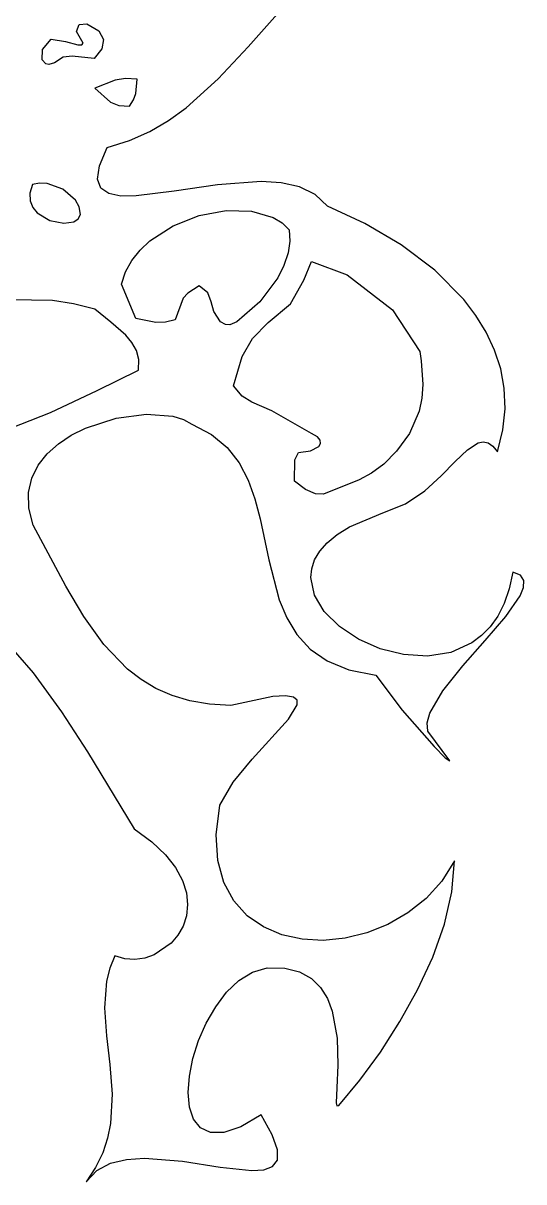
# Model space of a CAD drawing. Extents: x 0 to 245, y 66 to 287.
# Drawn here: x 203.8 to 244.5, y 83.5 to 177.7 of the extents above; entities that cross this region are included whole.
import ezdxf

# ---------------------------------------------------------------- set-up
doc = ezdxf.new("R2010")
doc.units = 0

msp = doc.modelspace()

# ---------------------------------------------------------------- linework, layer by layer
at = {"layer": 'Tête'}
for p, q in [((222.117192, 175.813744), (224.505883, 178.500096)), ((208.15605, 177.05344), (208.3767, 177.625738)), ((208.3767, 177.625738), (209.01804, 177.67596)), ((209.01804, 177.67596), (209.989951, 177.1046)), ((205.397595, 175.588291), (206.097, 176.43092)), ((206.097, 176.431), (207.271357, 176.23085)), ((206.097, 176.43092), (206.097, 176.431)), ((208.71997, 176.105252), (208.15605, 177.05344)), ((209.989951, 177.1046), (210.372727, 176.410571)), ((210.372727, 176.410571), (210.221815, 175.642932)), ((205.3788, 174.75482), (205.397595, 175.588291)), ((207.271357, 176.23085), (208.285376, 175.976661)), ((208.285376, 175.976661), (208.601294, 175.965808)), ((208.601294, 175.965808), (208.71997, 176.105252)), ((210.221815, 175.642932), (209.59266, 174.85074)), ((219.694044, 173.197643), (222.117192, 175.813744)), ((205.674061, 174.43175), (205.3788, 174.75482)), ((205.92524, 174.373186), (205.674061, 174.43175)), ((206.38438, 174.51539), (205.92524, 174.373186)), ((207.091584, 174.951944), (206.38438, 174.51539)), ((207.822354, 175.051806), (207.091584, 174.951944)), ((209.59266, 174.85074), (207.822354, 175.051806)), ((211.312434, 173.085074), (209.643, 172.433)), ((212.156206, 173.229018), (211.312434, 173.085074)), ((213.09751, 173.18679), (212.156206, 173.229018)), ((212.980844, 172.015798), (213.09751, 173.18679)), ((217.081725, 170.837735), (219.694044, 173.197643)), ((209.643, 172.433), (210.928711, 171.31314)), ((209.643, 172.433), (209.643, 172.433)), ((212.810375, 171.489902), (212.980844, 172.015798)), ((210.928711, 171.31314), (211.608964, 171.0432)), ((211.608964, 171.0432), (212.46946, 170.98843)), ((212.46946, 170.98843), (212.810375, 171.489902)), ((215.65628, 169.81196), (217.081725, 170.837735)), ((214.125525, 168.919961), (215.65628, 169.81196)), ((212.470121, 168.18498), (214.125525, 168.919961)), ((210.67073, 167.63026), (212.470121, 168.18498)), ((210.026129, 166.132038), (210.67073, 167.63026)), ((209.866832, 165.03992), (210.026129, 166.132038)), ((210.13924, 164.301145), (209.866832, 165.03992)), ((204.597, 164.613), (204.380081, 163.910768)), ((205.159411, 164.71989), (204.597, 164.613)), ((204.597, 164.613), (204.597, 164.613)), ((205.784065, 164.679508), (205.159411, 164.71989)), ((207.053214, 164.215244), (205.784065, 164.679508)), ((208.070684, 163.336835), (207.053214, 164.215244)), ((210.789754, 163.862956), (210.13924, 164.301145)), ((216.100911, 164.060871), (213.01071, 163.677297)), ((219.631571, 164.591607), (216.100911, 164.060871)), ((223.173903, 164.847433), (219.631571, 164.591607)), ((224.815449, 164.740358), (223.173903, 164.847433)), ((226.299118, 164.406278), (224.815449, 164.740358)), ((227.571311, 163.792435), (226.299118, 164.406278)), ((204.380081, 163.910768), (204.3978, 163.288027)), ((204.3978, 163.288027), (204.60904, 162.748866)), ((208.380737, 162.778773), (208.070684, 163.336835)), ((211.764777, 163.672593), (210.789754, 163.862956)), ((213.01071, 163.677297), (211.764777, 163.672593)), ((228.57843, 162.84607), (227.571311, 163.792435)), ((204.60904, 162.748866), (204.972683, 162.297376)), ((204.972683, 162.297376), (205.992709, 161.67377)), ((208.296544, 161.802016), (208.50271, 162.16091)), ((208.50271, 162.16091), (208.380737, 162.778773)), ((218.141795, 162.073159), (220.330225, 162.486142)), ((220.330225, 162.486142), (222.400039, 162.449535)), ((222.400039, 162.449535), (224.170732, 161.934356)), ((231.614176, 161.439304), (228.57843, 162.84607)), ((205.992709, 161.67377), (207.12894, 161.44993)), ((207.12894, 161.44993), (207.95483, 161.5764)), ((207.95483, 161.5764), (208.296544, 161.802016)), ((214.131104, 160.014358), (216.015253, 161.23957)), ((216.015253, 161.23957), (218.141795, 162.073159)), ((224.170732, 161.934356), (224.887501, 161.488244)), ((224.887501, 161.488244), (225.4618, 160.91162)), ((234.571272, 159.699733), (231.614176, 161.439304)), ((225.4618, 160.91162), (225.528211, 160.010599)), ((213.336334, 159.263951), (214.131104, 160.014358)), ((225.528211, 160.010599), (225.380656, 159.040844)), ((237.302471, 157.637751), (234.571272, 159.699733)), ((212.154219, 157.505649), (212.669851, 158.426507)), ((212.669851, 158.426507), (213.336334, 159.263951)), ((225.380656, 159.040844), (225.04082, 158.03205)), ((211.812, 156.505), (212.154219, 157.505649)), ((225.04082, 158.03205), (224.530388, 157.013914)), ((226.64338, 156.82731), (227.28825, 158.33201)), ((227.28825, 158.33201), (230.19018, 157.25722)), ((239.660525, 155.263747), (237.302471, 157.637751)), ((212.99426, 153.7106), (211.812, 156.505)), ((224.530388, 157.013914), (223.084473, 155.068394)), ((225.56859, 154.89268), (226.64338, 156.82731)), ((230.19018, 157.25722), (233.85282, 154.42309)), ((217.222117, 155.775911), (216.831795, 155.369692)), ((218.15325, 156.37066), (217.222117, 155.775911)), ((218.843449, 155.785781), (218.15325, 156.37066)), ((219.112931, 155.07483), (218.843449, 155.785781)), ((206.20698, 155.161273), (202.809148, 155.232667)), ((207.927805, 154.898101), (206.20698, 155.161273)), ((209.6622, 154.46302), (207.927805, 154.898101)), ((216.831795, 155.369692), (216.19176, 153.60308)), ((219.332488, 154.279594), (219.112931, 155.07483)), ((223.084473, 155.068394), (221.21639, 153.44185)), ((223.74145, 153.38798), (225.56859, 154.89268)), ((240.653608, 153.962986), (239.660525, 155.263747)), ((210.962766, 153.39864), (209.6622, 154.46302)), ((214.619777, 153.38918), (212.99426, 153.7106)), ((219.87291, 153.44186), (219.332488, 154.279594)), ((233.85282, 154.42309), (236.0867, 151.03674)), ((241.498186, 152.588116), (240.653608, 153.962986)), ((212.185833, 152.340034), (210.962766, 153.39864)), ((215.413828, 153.415541), (214.619777, 153.38918)), ((216.19176, 153.60308), (215.413828, 153.415541)), ((220.277895, 153.211481), (219.87291, 153.44186)), ((220.623167, 153.180135), (220.277895, 153.211481)), ((221.21639, 153.44185), (220.623167, 153.180135)), ((222.492389, 152.082091), (223.74145, 153.38798)), ((212.675298, 151.756557), (212.185833, 152.340034)), ((213.033783, 151.106916), (212.675298, 151.756557)), ((221.64637, 150.61499), (222.492389, 152.082091)), ((242.175854, 151.140437), (241.498186, 152.588116)), ((213.224084, 150.368575), (213.033783, 151.106916)), ((236.0867, 151.03674), (236.2107, 150.259121)), ((242.668206, 149.621248), (242.175854, 151.140437)), ((213.209, 149.519), (213.224084, 150.368575)), ((220.947, 148.229), (221.64637, 150.61499)), ((236.2107, 150.259121), (236.3347, 148.353)), ((209.838073, 147.842429), (213.209, 149.519)), ((213.209, 149.519), (213.209, 149.519)), ((242.956835, 148.031848), (242.668206, 149.621248)), ((221.650882, 147.379625), (220.94696, 148.229)), ((220.94696, 148.229), (220.947, 148.229)), ((236.3347, 148.353), (236.256194, 147.236125)), ((243.023336, 146.373535), (242.956835, 148.031848)), ((206.037835, 146.058855), (209.838073, 147.842429)), ((222.435017, 146.891204), (221.650882, 147.379625)), ((236.256194, 147.236125), (236.034266, 146.170421)), ((224.06385, 146.18691), (222.435017, 146.891204)), ((227.28821, 144.35976), (224.06385, 146.18691)), ((236.034266, 146.170421), (235.24169, 144.35976)), ((242.849303, 144.64761), (243.023336, 146.373535)), ((201.982462, 144.45745), (206.037835, 146.058855)), ((208.902065, 144.800865), (211.386374, 145.605455)), ((211.386374, 145.605455), (213.849744, 145.928316)), ((213.849744, 145.928316), (215.998227, 145.76244)), ((215.998227, 145.76244), (216.862525, 145.494036)), ((216.862525, 145.494036), (217.53787, 145.10082)), ((206.69077, 143.521553), (207.743919, 144.220111)), ((207.743919, 144.220111), (208.902065, 144.800865)), ((217.53787, 145.10082), (219.150313, 144.276478)), ((219.150313, 144.276478), (220.415499, 143.220211)), ((227.753175, 144.080185), (227.28821, 144.35976)), ((235.24169, 144.35976), (234.185994, 142.921204)), ((242.41633, 142.85537), (242.849303, 144.64761)), ((205.779361, 142.706066), (206.69077, 143.521553)), ((227.202056, 142.931426), (227.872959, 143.295963)), ((227.984832, 143.80217), (227.753175, 144.080185)), ((227.872959, 143.295963), (228.014366, 143.537)), ((228.014366, 143.537), (227.984832, 143.80217)), ((239.96374, 143.031595), (240.839323, 143.599134)), ((240.839323, 143.599134), (241.247715, 143.681348)), ((241.247715, 143.681348), (241.643289, 143.599593)), ((241.643289, 143.599593), (242.031132, 143.331667)), ((242.031132, 143.331667), (242.41633, 142.85537)), ((205.046438, 141.774527), (205.779361, 142.706066)), ((220.415499, 143.220211), (221.388495, 141.968816)), ((225.92403, 142.21019), (226.22159, 142.79885)), ((226.22159, 142.79885), (227.202056, 142.931426)), ((234.185994, 142.921204), (233.165761, 141.869851)), ((238.975845, 142.074577), (239.96374, 143.031595)), ((204.528743, 140.727811), (205.046438, 141.774527)), ((221.388495, 141.968816), (222.12437, 140.559095)), ((225.89103, 140.49052), (225.92403, 142.21019)), ((233.165761, 141.869851), (232.162443, 141.123015)), ((237.834947, 140.905682), (238.975845, 142.074577)), ((204.263021, 139.566793), (204.528743, 140.727811)), ((222.12437, 140.559095), (222.678189, 139.027845)), ((226.794644, 139.801184), (225.89103, 140.49052)), ((231.15749, 140.59801), (228.25556, 139.41574)), ((232.162443, 141.123015), (231.15749, 140.59801)), ((236.500352, 139.70251), (237.834947, 140.905682)), ((204.286016, 138.292351), (204.263021, 139.566793)), ((227.60581, 139.456987), (226.794644, 139.801184)), ((234.931367, 138.642662), (236.500352, 139.70251)), ((222.678189, 139.027845), (223.10502, 137.411867)), ((228.25556, 139.41574), (227.60581, 139.456987)), ((233.0873, 137.90374), (234.931367, 138.642662)), ((204.63447, 136.90536), (204.286016, 138.292351)), ((230.373593, 136.762358), (233.0873, 137.90374)), ((207.308018, 131.928711), (204.63447, 136.90536)), ((223.10502, 137.411867), (223.797986, 134.07292)), ((229.358178, 136.129686), (230.373593, 136.762358)), ((228.554505, 135.465253), (229.358178, 136.129686)), ((227.534727, 134.06979), (227.950659, 134.776231)), ((227.950659, 134.776231), (228.554505, 135.465253)), ((223.797986, 134.07292), (224.643807, 130.836648)), ((227.294795, 133.353101), (227.534727, 134.06979)), ((227.218948, 132.633335), (227.294795, 133.353101)), ((243.6485, 133.07985), (243.360428, 131.722232)), ((244.271247, 132.823969), (243.6485, 133.07985)), ((227.511857, 131.213255), (227.218948, 132.633335)), ((244.547767, 132.403211), (244.271247, 132.823969)), ((244.522126, 131.837108), (244.547767, 132.403211)), ((208.755172, 129.464548), (207.308018, 131.928711)), ((228.318145, 129.866915), (227.511857, 131.213255)), ((243.360428, 131.722232), (242.95051, 130.533636)), ((243.072865, 129.462055), (244.238386, 131.145193)), ((244.238386, 131.145193), (244.522126, 131.837108)), ((224.643807, 130.836648), (225.261706, 129.349013)), ((242.95051, 130.533636), (242.43066, 129.506891)), ((210.396414, 127.178177), (208.755172, 129.464548)), ((225.261706, 129.349013), (226.08302, 127.997445)), ((229.542499, 128.651683), (228.318145, 129.866915)), ((241.403715, 127.510056), (243.072865, 129.462055)), ((242.43066, 129.506891), (241.812792, 128.634826)), ((231.089611, 127.624925), (229.542499, 128.651683)), ((241.812792, 128.634826), (241.10882, 127.91027)), ((202.080825, 127.805606), (204.639172, 124.874604)), ((226.08302, 127.997445), (227.162816, 126.818742)), ((232.86417, 126.844006), (231.089611, 127.624925)), ((240.330659, 127.326053), (238.599419, 126.54995)), ((239.583446, 125.445457), (241.403715, 127.510056)), ((241.10882, 127.91027), (240.330659, 127.326053)), ((212.322119, 125.190861), (210.396414, 127.178177)), ((227.162816, 126.818742), (228.556162, 125.849704)), ((234.770864, 126.366293), (232.86417, 126.844006)), ((236.714384, 126.249153), (234.770864, 126.366293)), ((238.599419, 126.54995), (236.714384, 126.249153)), ((228.556162, 125.849704), (230.318124, 125.127131)), ((237.964567, 123.424516), (239.583446, 125.445457)), ((204.639172, 124.874604), (206.951712, 121.71607)), ((213.419888, 124.347242), (212.322119, 125.190861)), ((230.318124, 125.127131), (232.50377, 124.68782)), ((232.50377, 124.68782), (234.656626, 121.839687)), ((214.622663, 123.62386), (213.419888, 124.347242)), ((215.941742, 123.035873), (214.622663, 123.62386)), ((217.388421, 122.598439), (215.941742, 123.035873)), ((218.973999, 122.326715), (217.388421, 122.598439)), ((224.129652, 122.949735), (220.70977, 122.23586)), ((225.16381, 123.020205), (224.129652, 122.949735)), ((225.8085, 122.920474), (225.16381, 123.020205)), ((226.109509, 122.666122), (225.8085, 122.920474)), ((226.112628, 122.272732), (226.109509, 122.666122)), ((236.899588, 121.603494), (237.964567, 123.424516)), ((206.951712, 121.71607), (209.061846, 118.461342)), ((220.70977, 122.23586), (218.973999, 122.326715)), ((225.408354, 121.131166), (226.112628, 122.272732)), ((234.656626, 121.839687), (237.24549, 118.901082)), ((236.684971, 120.816784), (236.899588, 121.603494)), ((222.439861, 117.865186), (225.408354, 121.131166)), ((236.74102, 120.13865), (236.684971, 120.816784)), ((238.522807, 117.718555), (236.74102, 120.13865)), ((237.24549, 118.901082), (238.157314, 117.9749)), ((209.061846, 118.461342), (212.84851, 112.18865)), ((220.908275, 115.990083), (222.439861, 117.865186)), ((238.157314, 117.9749), (238.522807, 117.718555)), ((219.83355, 114.11978), (220.908275, 115.990083)), ((219.533552, 111.718983), (219.83355, 114.11978)), ((212.84851, 112.18865), (214.282619, 111.146509)), ((219.651433, 109.625197), (219.533552, 111.718983)), ((214.282619, 111.146509), (215.40183, 110.092051)), ((215.40183, 110.092051), (216.229854, 109.039249)), ((220.140302, 107.833164), (219.651433, 109.625197)), ((238.91945, 109.60347), (237.874945, 107.95127)), ((238.699288, 107.066085), (238.91945, 109.60347)), ((216.229854, 109.039249), (216.790402, 108.002077)), ((216.790402, 108.002077), (217.107184, 106.994506)), ((220.953266, 106.337625), (220.140302, 107.833164)), ((237.874945, 107.95127), (236.591827, 106.532459)), ((217.107184, 106.994506), (217.203913, 106.030511)), ((236.591827, 106.532459), (235.116989, 105.352294)), ((238.084247, 104.434715), (238.699288, 107.066085)), ((217.203913, 106.030511), (217.104297, 105.124064)), ((222.043433, 105.133321), (220.953266, 106.337625)), ((217.104297, 105.124064), (216.832049, 104.289137)), ((223.36391, 104.214993), (222.043433, 105.133321)), ((235.116989, 105.352294), (233.497323, 104.416035)), ((216.832049, 104.289137), (216.410878, 103.539706)), ((224.867805, 103.577383), (223.36391, 104.214993)), ((231.779722, 103.72894), (230.011077, 103.296269)), ((233.497323, 104.416035), (231.779722, 103.72894)), ((237.134945, 101.763078), (238.084247, 104.434715)), ((215.864497, 102.889741), (214.490944, 101.944105)), ((216.410878, 103.539706), (215.864497, 102.889741)), ((226.508226, 103.215231), (224.867805, 103.577383)), ((228.238281, 103.12328), (226.508226, 103.215231)), ((230.011077, 103.296269), (228.238281, 103.12328)), ((211.28458, 101.86125), (210.866932, 100.852354)), ((212.084301, 101.620979), (211.28458, 101.86125)), ((214.490944, 101.944105), (213.711194, 101.676379)), ((210.866932, 100.852354), (210.605747, 99.808973)), ((212.901076, 101.564013), (212.084301, 101.620979)), ((213.711194, 101.676379), (212.901076, 101.564013)), ((222.48001, 100.544813), (223.65962, 100.89387)), ((223.65962, 100.89387), (225.115987, 100.862746)), ((225.115987, 100.862746), (226.310407, 100.556716)), ((235.912, 99.10489), (237.134945, 101.763078)), ((221.380703, 99.859889), (222.48001, 100.544813)), ((226.310407, 100.556716), (227.267823, 100.015553)), ((227.267823, 100.015553), (228.013179, 99.279034)), ((210.605747, 99.808973), (210.449664, 97.632355)), ((220.377359, 98.899678), (221.380703, 99.859889)), ((228.013179, 99.279034), (228.571419, 98.386933)), ((234.476031, 96.513868), (235.912, 99.10489)), ((219.485638, 97.724759), (220.377359, 98.899678)), ((228.571419, 98.386933), (228.967485, 97.379024)), ((210.449664, 97.632355), (210.610117, 95.358596)), ((218.721197, 96.395712), (219.485638, 97.724759)), ((228.967485, 97.379024), (229.37287, 95.174882)), ((218.099697, 94.973115), (218.721197, 96.395712)), ((232.887656, 94.04373), (234.476031, 96.513868)), ((210.610117, 95.358596), (210.880896, 93.014899)), ((217.636796, 93.517549), (218.099697, 94.973115)), ((229.37287, 95.174882), (229.428883, 92.984808)), ((217.348154, 92.089591), (217.636796, 93.517549)), ((231.207493, 91.748192), (232.887656, 94.04373)), ((210.880896, 93.014899), (211.055788, 90.628464)), ((229.428883, 92.984808), (229.335071, 91.127)), ((217.249429, 90.749822), (217.348154, 92.089591)), ((229.49616, 89.68097), (231.207493, 91.748192)), ((211.055788, 90.628464), (210.928581, 88.226493)), ((217.356281, 89.558821), (217.249429, 90.749822)), ((229.335071, 91.127), (229.290981, 89.919654)), ((217.68437, 88.577166), (217.356281, 89.558821)), ((229.290981, 89.919654), (229.34994, 89.659342)), ((229.34994, 89.659342), (229.49616, 89.68097)), ((223.19142, 88.92937), (221.522265, 87.955602)), ((224.090082, 87.300416), (223.19142, 88.92937)), ((210.928581, 88.226493), (210.687249, 87.028182)), ((218.249353, 87.865438), (217.68437, 88.577166)), ((219.066891, 87.484215), (218.249353, 87.865438)), ((221.522265, 87.955602), (220.152641, 87.494076)), ((210.687249, 87.028182), (210.293062, 85.836188)), ((220.152641, 87.494076), (219.066891, 87.484215)), ((224.50935, 86.09193), (224.090082, 87.300416)), ((210.293062, 85.836188), (209.720245, 84.653911)), ((224.50083, 85.250629), (224.50935, 86.09193)), ((209.816458, 84.401211), (210.93301, 84.992205)), ((210.93301, 84.992205), (212.24107, 85.311011)), ((212.24107, 85.311011), (213.689029, 85.410911)), ((213.689029, 85.410911), (216.798213, 85.167119)), ((216.798213, 85.167119), (219.8477, 84.687076)), ((224.116131, 84.723233), (224.50083, 85.250629)), ((209.720245, 84.653911), (208.94302, 83.48475)), ((208.94302, 83.48475), (209.816458, 84.401211)), ((219.8477, 84.687076), (222.424627, 84.397031)), ((222.424627, 84.397031), (223.406861, 84.456461)), ((223.406861, 84.456461), (224.116131, 84.723233))]:
    msp.add_line(p, q, dxfattribs=at)

doc.saveas('drawing.dxf')
